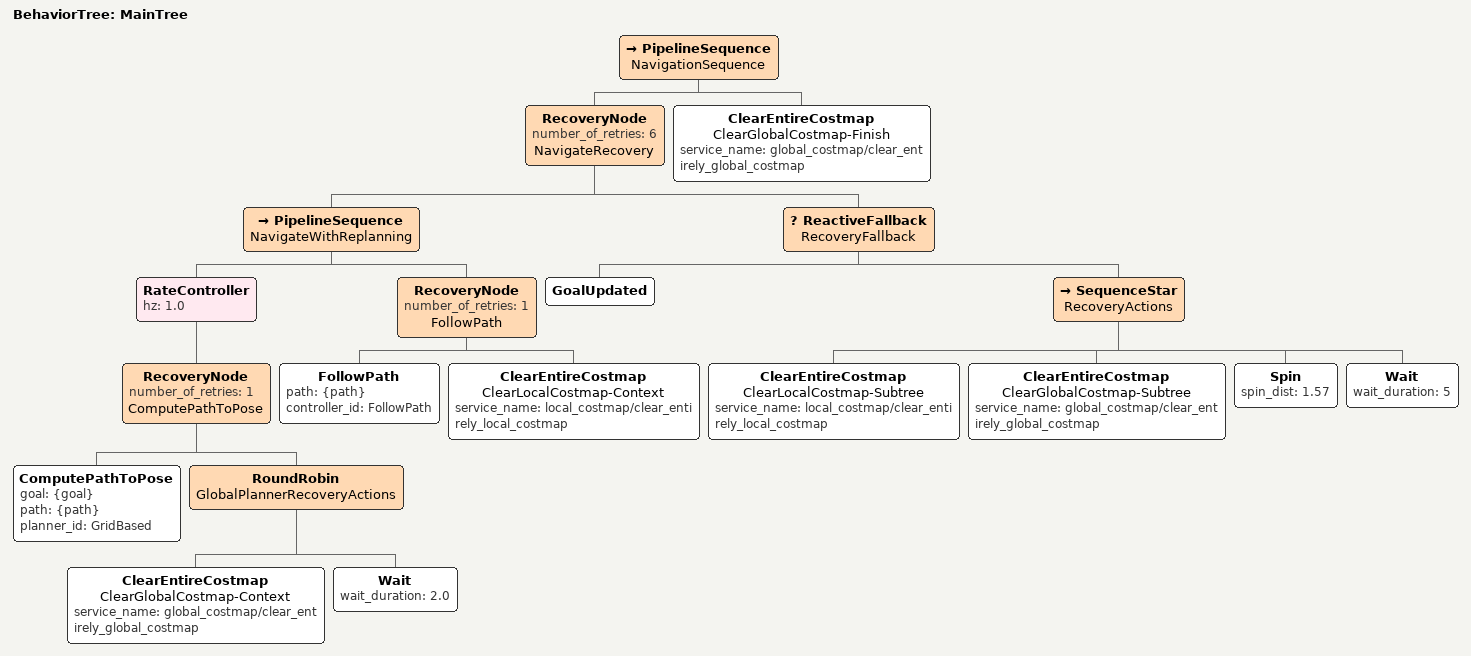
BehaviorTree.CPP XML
<root main_tree_to_execute="MainTree">
  <BehaviorTree ID="MainTree">
  <PipelineSequence name="NavigationSequence">
    <RecoveryNode number_of_retries="6" name="NavigateRecovery">
      <PipelineSequence name="NavigateWithReplanning">
        <RateController hz="1.0">
          <RecoveryNode number_of_retries="1" name="ComputePathToPose">
            <ComputePathToPose goal="{goal}" path="{path}" planner_id="GridBased"/>
            <RoundRobin name="GlobalPlannerRecoveryActions">
              <ClearEntireCostmap name="ClearGlobalCostmap-Context" service_name="global_costmap/clear_entirely_global_costmap"/>
              <Wait wait_duration="2.0"/>
            </RoundRobin>
          </RecoveryNode>
        </RateController>
        <RecoveryNode number_of_retries="1" name="FollowPath">
          <!-- Change below to corresponding planner from nav2_params.yaml-->
          <FollowPath path="{path}" controller_id="FollowPath"/>
          <ClearEntireCostmap name="ClearLocalCostmap-Context" service_name="local_costmap/clear_entirely_local_costmap"/>
        </RecoveryNode>
      </PipelineSequence>
      <ReactiveFallback name="RecoveryFallback">
        <GoalUpdated/>
        <SequenceStar name="RecoveryActions">
          <ClearEntireCostmap name="ClearLocalCostmap-Subtree" service_name="local_costmap/clear_entirely_local_costmap"/>
          <ClearEntireCostmap name="ClearGlobalCostmap-Subtree" service_name="global_costmap/clear_entirely_global_costmap"/>
          <Spin spin_dist="1.57"/>
          <Wait wait_duration="5"/>
        </SequenceStar>
      </ReactiveFallback>
    </RecoveryNode>
    <ClearEntireCostmap name="ClearGlobalCostmap-Finish" service_name="global_costmap/clear_entirely_global_costmap"/>
  </PipelineSequence>
  </BehaviorTree>
</root>
